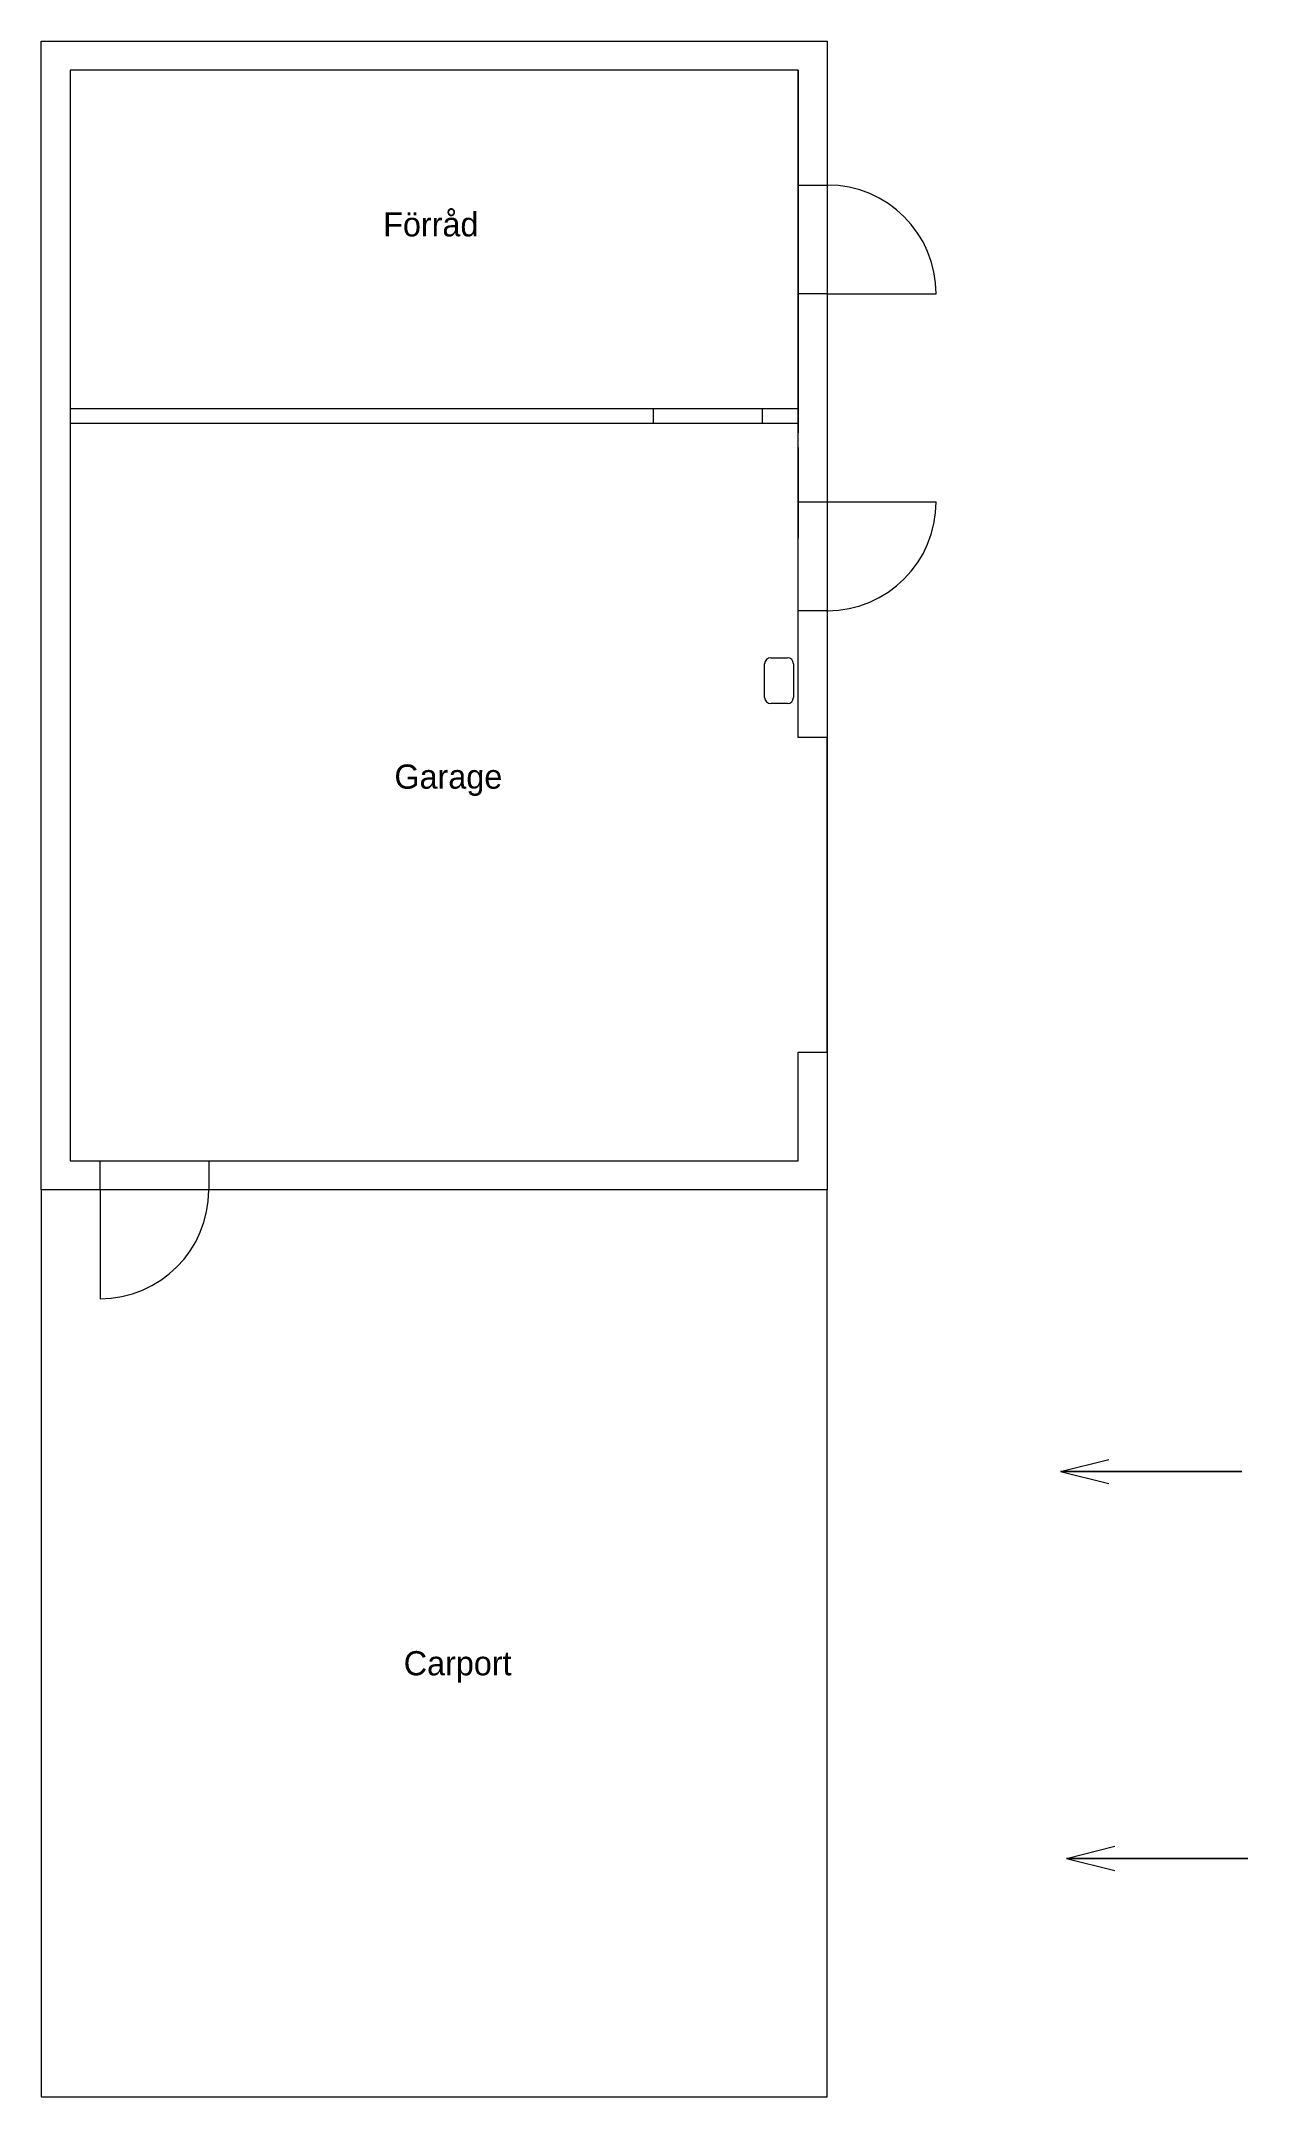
# Model space of a CAD drawing. Header units: millimetres. Extents: x 2473 to 12450, y -18972 to -1972.
import ezdxf

# ---------------------------------------------------------------- set-up
doc = ezdxf.new("R2010")
doc.units = ezdxf.units.MM
doc.layers.get('0').update_dxf_attribs({"lineweight": 25, "true_color": 0xffffff})
doc.styles.add('textstyle11', font='Unicode')
doc.styles.add('textstyle12', font='Unicode')
doc.styles.add('textstyle13', font='Unicode')

msp = doc.modelspace()

# ---------------------------------------------------------------- linework, layer by layer
for p, q in [((2473, -1972), (8973, -1972)), ((2473, -11472), (2473, -1972)), ((8973, -1972), (8973, -11472)), ((8733, -2212), (2713, -2212)), ((2713, -2212), (2713, -11232)), ((8733, -7732), (8733, -2212)), ((8733, -2212), (8733, -5212)), ((8733, -2212), (8733, -3262)), ((8733, -3162), (8973, -3162)), ((8973, -3262), (8973, -4162)), ((8973, -4062), (8733, -4062)), ((8973, -4062), (9873, -4062)), ((7733, -5012), (2713, -5012)), ((7533, -5012), (7533, -5132)), ((8633, -5012), (7733, -5012)), ((8433, -5012), (8433, -5132)), ((8733, -5012), (8633, -5012)), ((2713, -5132), (7733, -5132)), ((2713, -5212), (2713, -5332)), ((7733, -5132), (8633, -5132)), ((8633, -5132), (8733, -5132)), ((8733, -5332), (8733, -6082)), ((8733, -5782), (8973, -5782)), ((8973, -5782), (9873, -5782)), ((8973, -6082), (8973, -6982)), ((8973, -6682), (8733, -6682)), ((8455, -7400), (8455, -7121)), ((8505, -7071), (8643, -7071)), ((8693, -7121), (8693, -7400)), ((8643, -7450), (8505, -7450)), ((8973, -7732), (8733, -7732)), ((8973, -10332), (8973, -7732)), ((8733, -11232), (8733, -10332)), ((8733, -10332), (8973, -10332)), ((2713, -11232), (8733, -11232)), ((2960, -11472), (2960, -11232)), ((3860, -11232), (3860, -11472)), ((8973, -11472), (2473, -11472)), ((2473, -11472), (2473, -18972)), ((2960, -11472), (2960, -12372)), ((8973, -11472), (8733, -11472)), ((8973, -18972), (8973, -11472)), ((10900, -13800), (11300, -13700)), ((10900, -13800), (12400, -13800)), ((12400, -13800), (10900, -13800)), ((10900, -13800), (11300, -13900)), ((10950, -17000), (11350, -16900)), ((10950, -17000), (12450, -17000)), ((12450, -17000), (10950, -17000)), ((10950, -17000), (11350, -17100)), ((2473, -18972), (8973, -18972))]:
    msp.add_line(p, q)
for centre, radius, start, end in [((8973, -4062), 900, 0, 90), ((8973, -5782), 900, 270, 0), ((8505, -7121), 50, 90, 180), ((8643, -7121), 50, 0, 90), ((8505, -7400), 50, 180, 270), ((8643, -7400), 50, 270, 0), ((2960, -11472), 900, 270, 0)]:
    msp.add_arc(centre, radius, start, end)

# ---------------------------------------------------------------- texts
at = {"char_height": 100, "attachment_point": 1}
for s, insert, style in [('\\H200;Förråd', (5301, -3387), 'textstyle13'), ('\\H200;Garage', (5394, -7954), 'textstyle12'), ('\\H200;Carport', (5471, -15286), 'textstyle11')]:
    msp.add_mtext(s, dxfattribs=dict(at, insert=insert, style=style))

doc.saveas('drawing.dxf')
